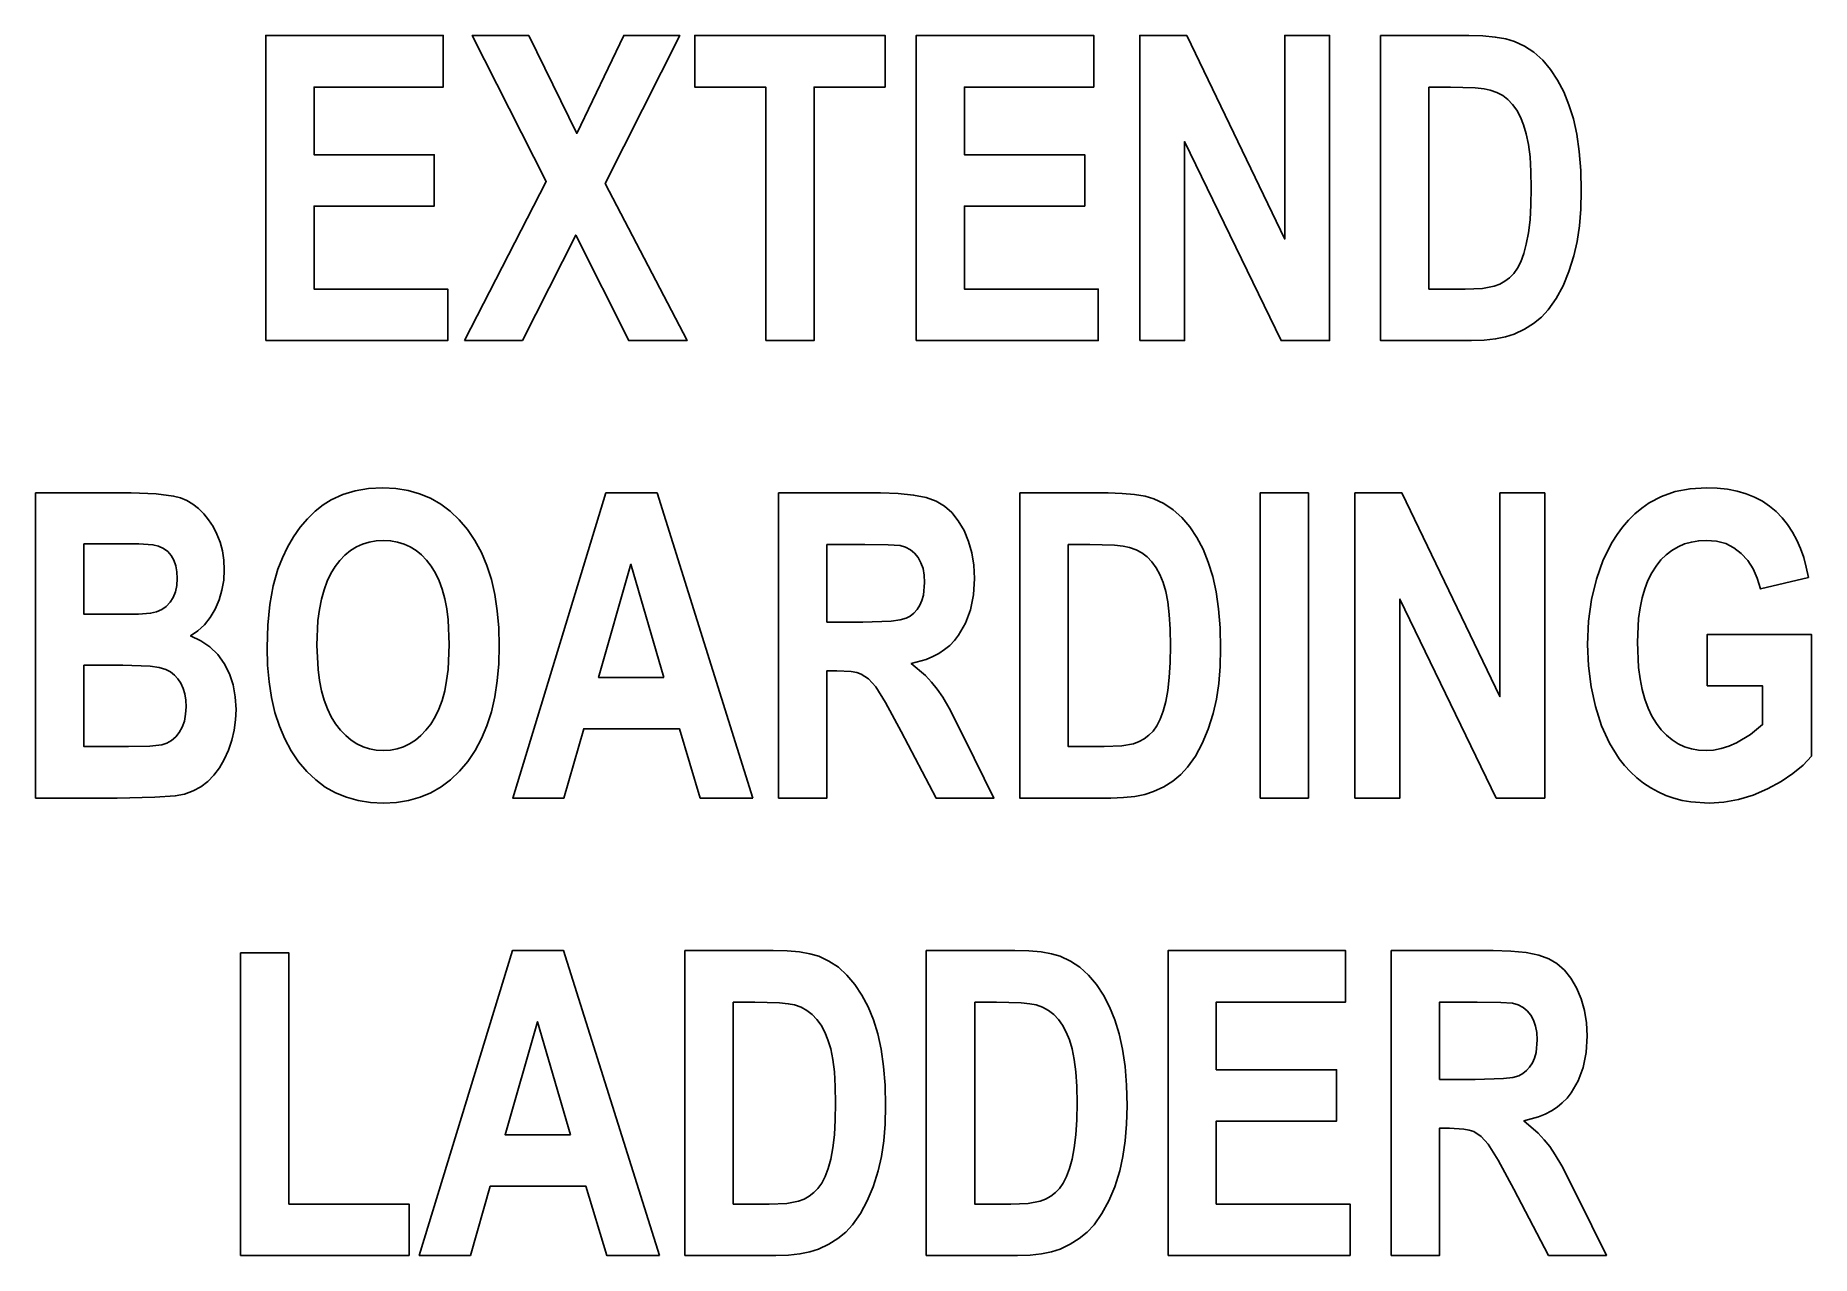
# Model space of a CAD drawing. Extents: x -81.7 to -61.7, y -79.1 to -65.4.
import ezdxf

# ---------------------------------------------------------------- set-up
doc = ezdxf.new("R2010")
doc.units = 0
doc.layers.add('HASH', color=18, linetype='CONTINUOUS')

msp = doc.modelspace()

# ---------------------------------------------------------------- linework, layer by layer
at = {"layer": 'HASH'}
for points in [[(-79.108, -68.798), (-79.108, -65.365), (-77.111, -65.365), (-77.111, -65.946), (-78.565, -65.946), (-78.565, -66.707), (-77.212, -66.707), (-77.212, -67.285), (-78.565, -67.285), (-78.565, -68.219), (-77.06, -68.219), (-77.06, -68.798)], [(-76.872, -68.798), (-75.952, -67.007), (-76.786, -65.365), (-76.15, -65.365), (-75.61, -66.468), (-75.081, -65.365), (-74.451, -65.365), (-75.289, -67.032), (-74.368, -68.798), (-75.024, -68.798), (-75.621, -67.611), (-76.22, -68.798)], [(-73.483, -68.798), (-73.483, -65.946), (-74.282, -65.946), (-74.282, -65.365), (-72.141, -65.365), (-72.141, -65.946), (-72.939, -65.946), (-72.939, -68.798)], [(-71.79, -68.798), (-71.79, -65.365), (-69.793, -65.365), (-69.793, -65.946), (-71.247, -65.946), (-71.247, -66.707), (-69.894, -66.707), (-69.894, -67.285), (-71.247, -67.285), (-71.247, -68.219), (-69.742, -68.219), (-69.742, -68.798)], [(-69.275, -68.798), (-69.275, -65.365), (-68.746, -65.365), (-67.644, -67.657), (-67.644, -65.365), (-67.138, -65.365), (-67.138, -68.798), (-67.684, -68.798), (-68.77, -66.559), (-68.77, -68.798)], [(-66.565, -65.365), (-65.571, -65.365), (-65.413, -65.369), (-65.275, -65.382), (-65.157, -65.402), (-65.059, -65.431), (-64.944, -65.484), (-64.839, -65.554), (-64.741, -65.642), (-64.653, -65.747), (-64.573, -65.867), (-64.504, -65.999), (-64.445, -66.145), (-64.395, -66.303), (-64.357, -66.477), (-64.329, -66.67), (-64.313, -66.883), (-64.307, -67.114), (-64.312, -67.319), (-64.328, -67.509), (-64.354, -67.684), (-64.39, -67.845), (-64.446, -68.023), (-64.512, -68.184), (-64.59, -68.326), (-64.678, -68.451), (-64.755, -68.534), (-64.845, -68.608), (-64.946, -68.671), (-65.06, -68.725), (-65.158, -68.757), (-65.271, -68.78), (-65.399, -68.793), (-65.542, -68.798), (-66.565, -68.798)], [(-66.021, -65.946), (-66.021, -68.219), (-65.615, -68.219), (-65.419, -68.211), (-65.286, -68.187), (-65.223, -68.162), (-65.165, -68.13), (-65.113, -68.091), (-65.067, -68.044), (-65.025, -67.985), (-64.988, -67.911), (-64.954, -67.82), (-64.925, -67.713), (-64.9, -67.587), (-64.883, -67.44), (-64.873, -67.272), (-64.869, -67.084), (-64.873, -66.896), (-64.883, -66.732), (-64.9, -66.591), (-64.925, -66.473), (-64.955, -66.372), (-64.991, -66.283), (-65.032, -66.206), (-65.079, -66.14), (-65.132, -66.085), (-65.191, -66.04), (-65.258, -66.005), (-65.331, -65.979), (-65.401, -65.964), (-65.499, -65.954), (-65.777, -65.946)], [(-81.699, -70.514), (-80.622, -70.514), (-80.343, -70.523), (-80.146, -70.548), (-80.069, -70.57), (-79.997, -70.6), (-79.929, -70.64), (-79.865, -70.69), (-79.805, -70.748), (-79.751, -70.815), (-79.702, -70.891), (-79.658, -70.976), (-79.622, -71.069), (-79.596, -71.166), (-79.58, -71.27), (-79.575, -71.378), (-79.582, -71.496), (-79.601, -71.609), (-79.632, -71.717), (-79.677, -71.821), (-79.733, -71.915), (-79.797, -71.997), (-79.871, -72.066), (-79.954, -72.123), (-79.838, -72.176), (-79.736, -72.246), (-79.648, -72.332), (-79.575, -72.434), (-79.517, -72.549), (-79.476, -72.673), (-79.451, -72.808), (-79.443, -72.952), (-79.448, -73.068), (-79.464, -73.182), (-79.491, -73.295), (-79.528, -73.407), (-79.575, -73.512), (-79.629, -73.606), (-79.692, -73.689), (-79.762, -73.76), (-79.84, -73.82), (-79.927, -73.867), (-80.022, -73.902), (-80.126, -73.923), (-80.358, -73.938), (-80.782, -73.947), (-81.699, -73.947)], [(-79.094, -72.251), (-79.086, -72), (-79.063, -71.769), (-79.025, -71.56), (-78.971, -71.371), (-78.921, -71.243), (-78.862, -71.122), (-78.795, -71.008), (-78.72, -70.9), (-78.639, -70.803), (-78.553, -70.719), (-78.464, -70.648), (-78.372, -70.591), (-78.241, -70.532), (-78.101, -70.489), (-77.951, -70.464), (-77.791, -70.456), (-77.646, -70.463), (-77.508, -70.485), (-77.378, -70.522), (-77.255, -70.573), (-77.14, -70.639), (-77.032, -70.72), (-76.932, -70.816), (-76.838, -70.926), (-76.755, -71.05), (-76.682, -71.184), (-76.621, -71.331), (-76.57, -71.489), (-76.531, -71.658), (-76.503, -71.839), (-76.487, -72.031), (-76.481, -72.235), (-76.487, -72.437), (-76.503, -72.628), (-76.531, -72.808), (-76.57, -72.976), (-76.62, -73.133), (-76.681, -73.278), (-76.753, -73.413), (-76.836, -73.536), (-76.928, -73.646), (-77.028, -73.741), (-77.135, -73.822), (-77.25, -73.888), (-77.372, -73.939), (-77.502, -73.976), (-77.639, -73.998), (-77.784, -74.005), (-77.93, -73.998), (-78.069, -73.976), (-78.2, -73.939), (-78.323, -73.888), (-78.439, -73.823), (-78.546, -73.742), (-78.647, -73.648), (-78.739, -73.538), (-78.822, -73.416), (-78.894, -73.282), (-78.955, -73.138), (-79.005, -72.983), (-79.044, -72.816), (-79.072, -72.639), (-79.088, -72.451)], [(-73.628, -73.947), (-74.219, -73.947), (-74.455, -73.167), (-75.531, -73.167), (-75.754, -73.947), (-76.33, -73.947), (-75.281, -70.514), (-74.706, -70.514)], [(-73.338, -73.947), (-73.338, -70.514), (-72.193, -70.514), (-71.992, -70.52), (-71.82, -70.537), (-71.678, -70.566), (-71.565, -70.607), (-71.472, -70.662), (-71.389, -70.735), (-71.316, -70.826), (-71.252, -70.936), (-71.201, -71.058), (-71.164, -71.189), (-71.142, -71.328), (-71.135, -71.476), (-71.146, -71.661), (-71.179, -71.829), (-71.235, -71.98), (-71.313, -72.114), (-71.36, -72.174), (-71.413, -72.229), (-71.471, -72.277), (-71.535, -72.32), (-71.604, -72.356), (-71.679, -72.387), (-71.846, -72.432), (-71.685, -72.569), (-71.616, -72.643), (-71.554, -72.72), (-71.492, -72.813), (-71.42, -72.937), (-71.245, -73.277), (-70.916, -73.947), (-71.566, -73.947), (-71.96, -73.2), (-72.136, -72.873), (-72.246, -72.695), (-72.326, -72.607), (-72.41, -72.552), (-72.459, -72.535), (-72.521, -72.523), (-72.683, -72.514), (-72.794, -72.514), (-72.794, -73.947)], [(-70.624, -70.514), (-69.63, -70.514), (-69.472, -70.518), (-69.334, -70.53), (-69.215, -70.551), (-69.117, -70.58), (-69.003, -70.633), (-68.897, -70.703), (-68.8, -70.791), (-68.711, -70.896), (-68.632, -71.016), (-68.562, -71.148), (-68.503, -71.294), (-68.454, -71.452), (-68.415, -71.626), (-68.388, -71.819), (-68.371, -72.032), (-68.366, -72.263), (-68.371, -72.468), (-68.386, -72.658), (-68.412, -72.833), (-68.448, -72.994), (-68.504, -73.172), (-68.571, -73.333), (-68.649, -73.475), (-68.737, -73.6), (-68.814, -73.683), (-68.903, -73.756), (-69.005, -73.82), (-69.119, -73.874), (-69.217, -73.906), (-69.329, -73.928), (-69.457, -73.942), (-69.6, -73.947), (-70.624, -73.947)], [(-67.921, -73.947), (-67.921, -70.514), (-67.377, -70.514), (-67.377, -73.947)], [(-66.854, -73.947), (-66.854, -70.514), (-66.325, -70.514), (-65.222, -72.806), (-65.222, -70.514), (-64.717, -70.514), (-64.717, -73.947), (-65.263, -73.947), (-66.348, -71.708), (-66.348, -73.947)], [(-62.889, -72.685), (-62.889, -72.106), (-61.717, -72.106), (-61.717, -73.474), (-61.812, -73.576), (-61.926, -73.672), (-62.059, -73.761), (-62.212, -73.845), (-62.374, -73.915), (-62.538, -73.965), (-62.703, -73.995), (-62.869, -74.005), (-63.073, -73.991), (-63.17, -73.973), (-63.264, -73.949), (-63.354, -73.917), (-63.441, -73.878), (-63.525, -73.832), (-63.605, -73.779), (-63.681, -73.72), (-63.753, -73.654), (-63.819, -73.582), (-63.88, -73.505), (-63.989, -73.331), (-64.078, -73.133), (-64.147, -72.918), (-64.196, -72.694), (-64.226, -72.461), (-64.236, -72.219), (-64.224, -71.958), (-64.191, -71.712), (-64.136, -71.482), (-64.059, -71.266), (-63.961, -71.069), (-63.904, -70.98), (-63.842, -70.897), (-63.775, -70.821), (-63.703, -70.75), (-63.625, -70.685), (-63.543, -70.626), (-63.405, -70.552), (-63.252, -70.498), (-63.083, -70.466), (-62.898, -70.456), (-62.776, -70.46), (-62.661, -70.472), (-62.553, -70.493), (-62.451, -70.523), (-62.357, -70.56), (-62.269, -70.606), (-62.188, -70.661), (-62.114, -70.724), (-62.047, -70.794), (-61.986, -70.87), (-61.931, -70.954), (-61.883, -71.043), (-61.84, -71.139), (-61.804, -71.241), (-61.775, -71.35), (-61.751, -71.465), (-62.292, -71.593), (-62.326, -71.474), (-62.374, -71.367), (-62.433, -71.274), (-62.506, -71.194), (-62.589, -71.13), (-62.682, -71.084), (-62.785, -71.057), (-62.898, -71.048), (-62.985, -71.052), (-63.067, -71.066), (-63.145, -71.088), (-63.218, -71.12), (-63.286, -71.16), (-63.35, -71.21), (-63.41, -71.268), (-63.465, -71.336), (-63.514, -71.412), (-63.557, -71.497), (-63.593, -71.591), (-63.623, -71.694), (-63.646, -71.805), (-63.662, -71.925), (-63.675, -72.191), (-63.662, -72.477), (-63.645, -72.606), (-63.622, -72.725), (-63.592, -72.835), (-63.555, -72.935), (-63.512, -73.026), (-63.462, -73.107), (-63.407, -73.179), (-63.347, -73.241), (-63.284, -73.293), (-63.216, -73.336), (-63.144, -73.37), (-63.068, -73.394), (-62.988, -73.408), (-62.903, -73.413), (-62.818, -73.407), (-62.732, -73.391), (-62.647, -73.365), (-62.561, -73.327), (-62.401, -73.233), (-62.266, -73.12), (-62.266, -72.685)], [(-81.155, -71.085), (-81.155, -71.879), (-80.799, -71.879), (-80.541, -71.876), (-80.404, -71.867), (-80.338, -71.852), (-80.279, -71.826), (-80.228, -71.79), (-80.184, -71.744), (-80.149, -71.69), (-80.124, -71.627), (-80.109, -71.555), (-80.104, -71.476), (-80.109, -71.401), (-80.122, -71.332), (-80.143, -71.271), (-80.173, -71.218), (-80.212, -71.173), (-80.259, -71.138), (-80.314, -71.113), (-80.378, -71.097), (-80.535, -71.088), (-80.843, -71.085)], [(-78.533, -72.228), (-78.52, -72.502), (-78.504, -72.626), (-78.481, -72.74), (-78.451, -72.847), (-78.415, -72.944), (-78.372, -73.032), (-78.322, -73.112), (-78.268, -73.182), (-78.209, -73.244), (-78.148, -73.295), (-78.082, -73.338), (-78.013, -73.37), (-77.941, -73.394), (-77.865, -73.408), (-77.786, -73.413), (-77.706, -73.408), (-77.63, -73.394), (-77.558, -73.371), (-77.49, -73.338), (-77.425, -73.296), (-77.363, -73.245), (-77.306, -73.184), (-77.252, -73.114), (-77.203, -73.035), (-77.161, -72.946), (-77.125, -72.848), (-77.095, -72.741), (-77.073, -72.624), (-77.056, -72.499), (-77.043, -72.219), (-77.056, -71.942), (-77.072, -71.818), (-77.094, -71.704), (-77.123, -71.598), (-77.158, -71.502), (-77.199, -71.416), (-77.246, -71.338), (-77.299, -71.27), (-77.356, -71.211), (-77.417, -71.161), (-77.483, -71.12), (-77.552, -71.089), (-77.626, -71.066), (-77.704, -71.052), (-77.786, -71.048), (-77.868, -71.053), (-77.946, -71.066), (-78.019, -71.089), (-78.089, -71.121), (-78.155, -71.163), (-78.217, -71.213), (-78.274, -71.273), (-78.328, -71.342), (-78.376, -71.42), (-78.418, -71.507), (-78.453, -71.604), (-78.482, -71.71), (-78.504, -71.826), (-78.521, -71.95)], [(-72.794, -71.966), (-72.391, -71.966), (-72.073, -71.955), (-71.97, -71.942), (-71.903, -71.924), (-71.857, -71.899), (-71.816, -71.866), (-71.78, -71.826), (-71.75, -71.778), (-71.726, -71.724), (-71.709, -71.663), (-71.695, -71.521), (-71.699, -71.438), (-71.713, -71.364), (-71.736, -71.299), (-71.768, -71.241), (-71.808, -71.193), (-71.855, -71.154), (-71.91, -71.125), (-71.972, -71.106), (-72.105, -71.098), (-72.369, -71.095), (-72.794, -71.095)], [(-70.08, -71.095), (-70.08, -73.368), (-69.674, -73.368), (-69.478, -73.36), (-69.345, -73.336), (-69.282, -73.311), (-69.224, -73.279), (-69.172, -73.239), (-69.125, -73.193), (-69.084, -73.134), (-69.046, -73.06), (-69.013, -72.969), (-68.983, -72.861), (-68.959, -72.736), (-68.942, -72.589), (-68.931, -72.421), (-68.928, -72.233), (-68.931, -72.045), (-68.942, -71.881), (-68.959, -71.74), (-68.983, -71.622), (-69.013, -71.521), (-69.049, -71.432), (-69.091, -71.355), (-69.137, -71.289), (-69.19, -71.234), (-69.25, -71.189), (-69.316, -71.153), (-69.389, -71.128), (-69.46, -71.113), (-69.558, -71.103), (-69.836, -71.095)], [(-74.629, -72.589), (-75, -71.315), (-75.364, -72.589)], [(-81.155, -72.45), (-81.155, -73.368), (-80.652, -73.368), (-80.412, -73.363), (-80.279, -73.347), (-80.221, -73.328), (-80.169, -73.299), (-80.122, -73.26), (-80.081, -73.21), (-80.048, -73.151), (-80.024, -73.083), (-80.01, -73.005), (-80.005, -72.919), (-80.009, -72.844), (-80.02, -72.776), (-80.038, -72.713), (-80.064, -72.656), (-80.097, -72.606), (-80.136, -72.563), (-80.182, -72.528), (-80.234, -72.5), (-80.306, -72.478), (-80.41, -72.463), (-80.716, -72.45)], [(-79.392, -79.095), (-79.392, -75.691), (-78.848, -75.691), (-78.848, -78.517), (-77.496, -78.517), (-77.496, -79.095)], [(-74.68, -79.095), (-75.271, -79.095), (-75.506, -78.316), (-76.583, -78.316), (-76.805, -79.095), (-77.382, -79.095), (-76.333, -75.663), (-75.758, -75.663)], [(-74.393, -75.663), (-73.399, -75.663), (-73.241, -75.667), (-73.103, -75.679), (-72.985, -75.7), (-72.886, -75.728), (-72.772, -75.782), (-72.666, -75.852), (-72.569, -75.94), (-72.48, -76.045), (-72.401, -76.164), (-72.332, -76.297), (-72.272, -76.443), (-72.223, -76.601), (-72.185, -76.775), (-72.157, -76.968), (-72.141, -77.18), (-72.135, -77.412), (-72.14, -77.617), (-72.156, -77.806), (-72.181, -77.982), (-72.218, -78.142), (-72.274, -78.321), (-72.34, -78.481), (-72.418, -78.624), (-72.506, -78.749), (-72.583, -78.832), (-72.672, -78.905), (-72.774, -78.969), (-72.888, -79.023), (-72.986, -79.055), (-73.099, -79.077), (-73.227, -79.091), (-73.37, -79.095), (-74.393, -79.095)], [(-71.676, -75.663), (-70.682, -75.663), (-70.524, -75.667), (-70.385, -75.679), (-70.267, -75.7), (-70.169, -75.728), (-70.055, -75.782), (-69.949, -75.852), (-69.852, -75.94), (-69.763, -76.045), (-69.684, -76.164), (-69.614, -76.297), (-69.555, -76.443), (-69.506, -76.601), (-69.467, -76.775), (-69.44, -76.968), (-69.423, -77.18), (-69.418, -77.412), (-69.423, -77.617), (-69.438, -77.806), (-69.464, -77.982), (-69.5, -78.142), (-69.556, -78.321), (-69.623, -78.481), (-69.7, -78.624), (-69.789, -78.749), (-69.866, -78.832), (-69.955, -78.905), (-70.057, -78.969), (-70.171, -79.023), (-70.269, -79.055), (-70.381, -79.077), (-70.509, -79.091), (-70.652, -79.095), (-71.676, -79.095)], [(-68.956, -79.095), (-68.956, -75.663), (-66.959, -75.663), (-66.959, -76.244), (-68.413, -76.244), (-68.413, -77.005), (-67.06, -77.005), (-67.06, -77.583), (-68.413, -77.583), (-68.413, -78.517), (-66.908, -78.517), (-66.908, -79.095)], [(-66.445, -79.095), (-66.445, -75.663), (-65.3, -75.663), (-65.099, -75.669), (-64.927, -75.686), (-64.785, -75.715), (-64.673, -75.755), (-64.58, -75.811), (-64.497, -75.884), (-64.423, -75.975), (-64.36, -76.084), (-64.308, -76.207), (-64.271, -76.338), (-64.249, -76.477), (-64.242, -76.625), (-64.253, -76.81), (-64.287, -76.978), (-64.342, -77.129), (-64.42, -77.263), (-64.467, -77.323), (-64.52, -77.377), (-64.579, -77.426), (-64.642, -77.468), (-64.712, -77.505), (-64.787, -77.536), (-64.953, -77.581), (-64.792, -77.718), (-64.723, -77.792), (-64.662, -77.869), (-64.599, -77.962), (-64.527, -78.086), (-64.352, -78.426), (-64.023, -79.095), (-64.674, -79.095), (-65.067, -78.349), (-65.243, -78.022), (-65.354, -77.844), (-65.433, -77.756), (-65.517, -77.701), (-65.567, -77.684), (-65.629, -77.672), (-65.791, -77.662), (-65.901, -77.662), (-65.901, -79.095)], [(-73.849, -76.244), (-73.849, -78.517), (-73.443, -78.517), (-73.247, -78.509), (-73.114, -78.484), (-73.051, -78.46), (-72.993, -78.428), (-72.941, -78.388), (-72.895, -78.342), (-72.853, -78.283), (-72.815, -78.208), (-72.782, -78.117), (-72.752, -78.01), (-72.728, -77.884), (-72.711, -77.738), (-72.701, -77.57), (-72.697, -77.382), (-72.701, -77.194), (-72.711, -77.03), (-72.728, -76.889), (-72.752, -76.77), (-72.783, -76.67), (-72.818, -76.581), (-72.86, -76.503), (-72.907, -76.438), (-72.96, -76.383), (-73.019, -76.338), (-73.085, -76.302), (-73.158, -76.276), (-73.229, -76.262), (-73.327, -76.252), (-73.605, -76.244)], [(-71.132, -76.244), (-71.132, -78.517), (-70.726, -78.517), (-70.53, -78.509), (-70.397, -78.484), (-70.334, -78.46), (-70.276, -78.428), (-70.224, -78.388), (-70.177, -78.342), (-70.136, -78.283), (-70.098, -78.208), (-70.065, -78.117), (-70.035, -78.01), (-70.011, -77.884), (-69.994, -77.738), (-69.983, -77.57), (-69.98, -77.382), (-69.983, -77.194), (-69.994, -77.03), (-70.011, -76.889), (-70.035, -76.77), (-70.065, -76.67), (-70.101, -76.581), (-70.142, -76.503), (-70.189, -76.438), (-70.242, -76.383), (-70.302, -76.338), (-70.368, -76.302), (-70.441, -76.276), (-70.512, -76.262), (-70.61, -76.252), (-70.887, -76.244)], [(-65.901, -77.115), (-65.499, -77.115), (-65.181, -77.104), (-65.077, -77.091), (-65.01, -77.072), (-64.964, -77.048), (-64.923, -77.015), (-64.888, -76.975), (-64.857, -76.927), (-64.833, -76.873), (-64.816, -76.811), (-64.802, -76.67), (-64.807, -76.587), (-64.82, -76.513), (-64.843, -76.447), (-64.875, -76.39), (-64.915, -76.342), (-64.962, -76.303), (-65.017, -76.274), (-65.08, -76.255), (-65.212, -76.247), (-65.477, -76.244), (-65.901, -76.244)], [(-75.681, -77.737), (-76.052, -76.464), (-76.416, -77.737)]]:
    msp.add_lwpolyline(points, close=True, dxfattribs=at)

doc.saveas('drawing.dxf')
